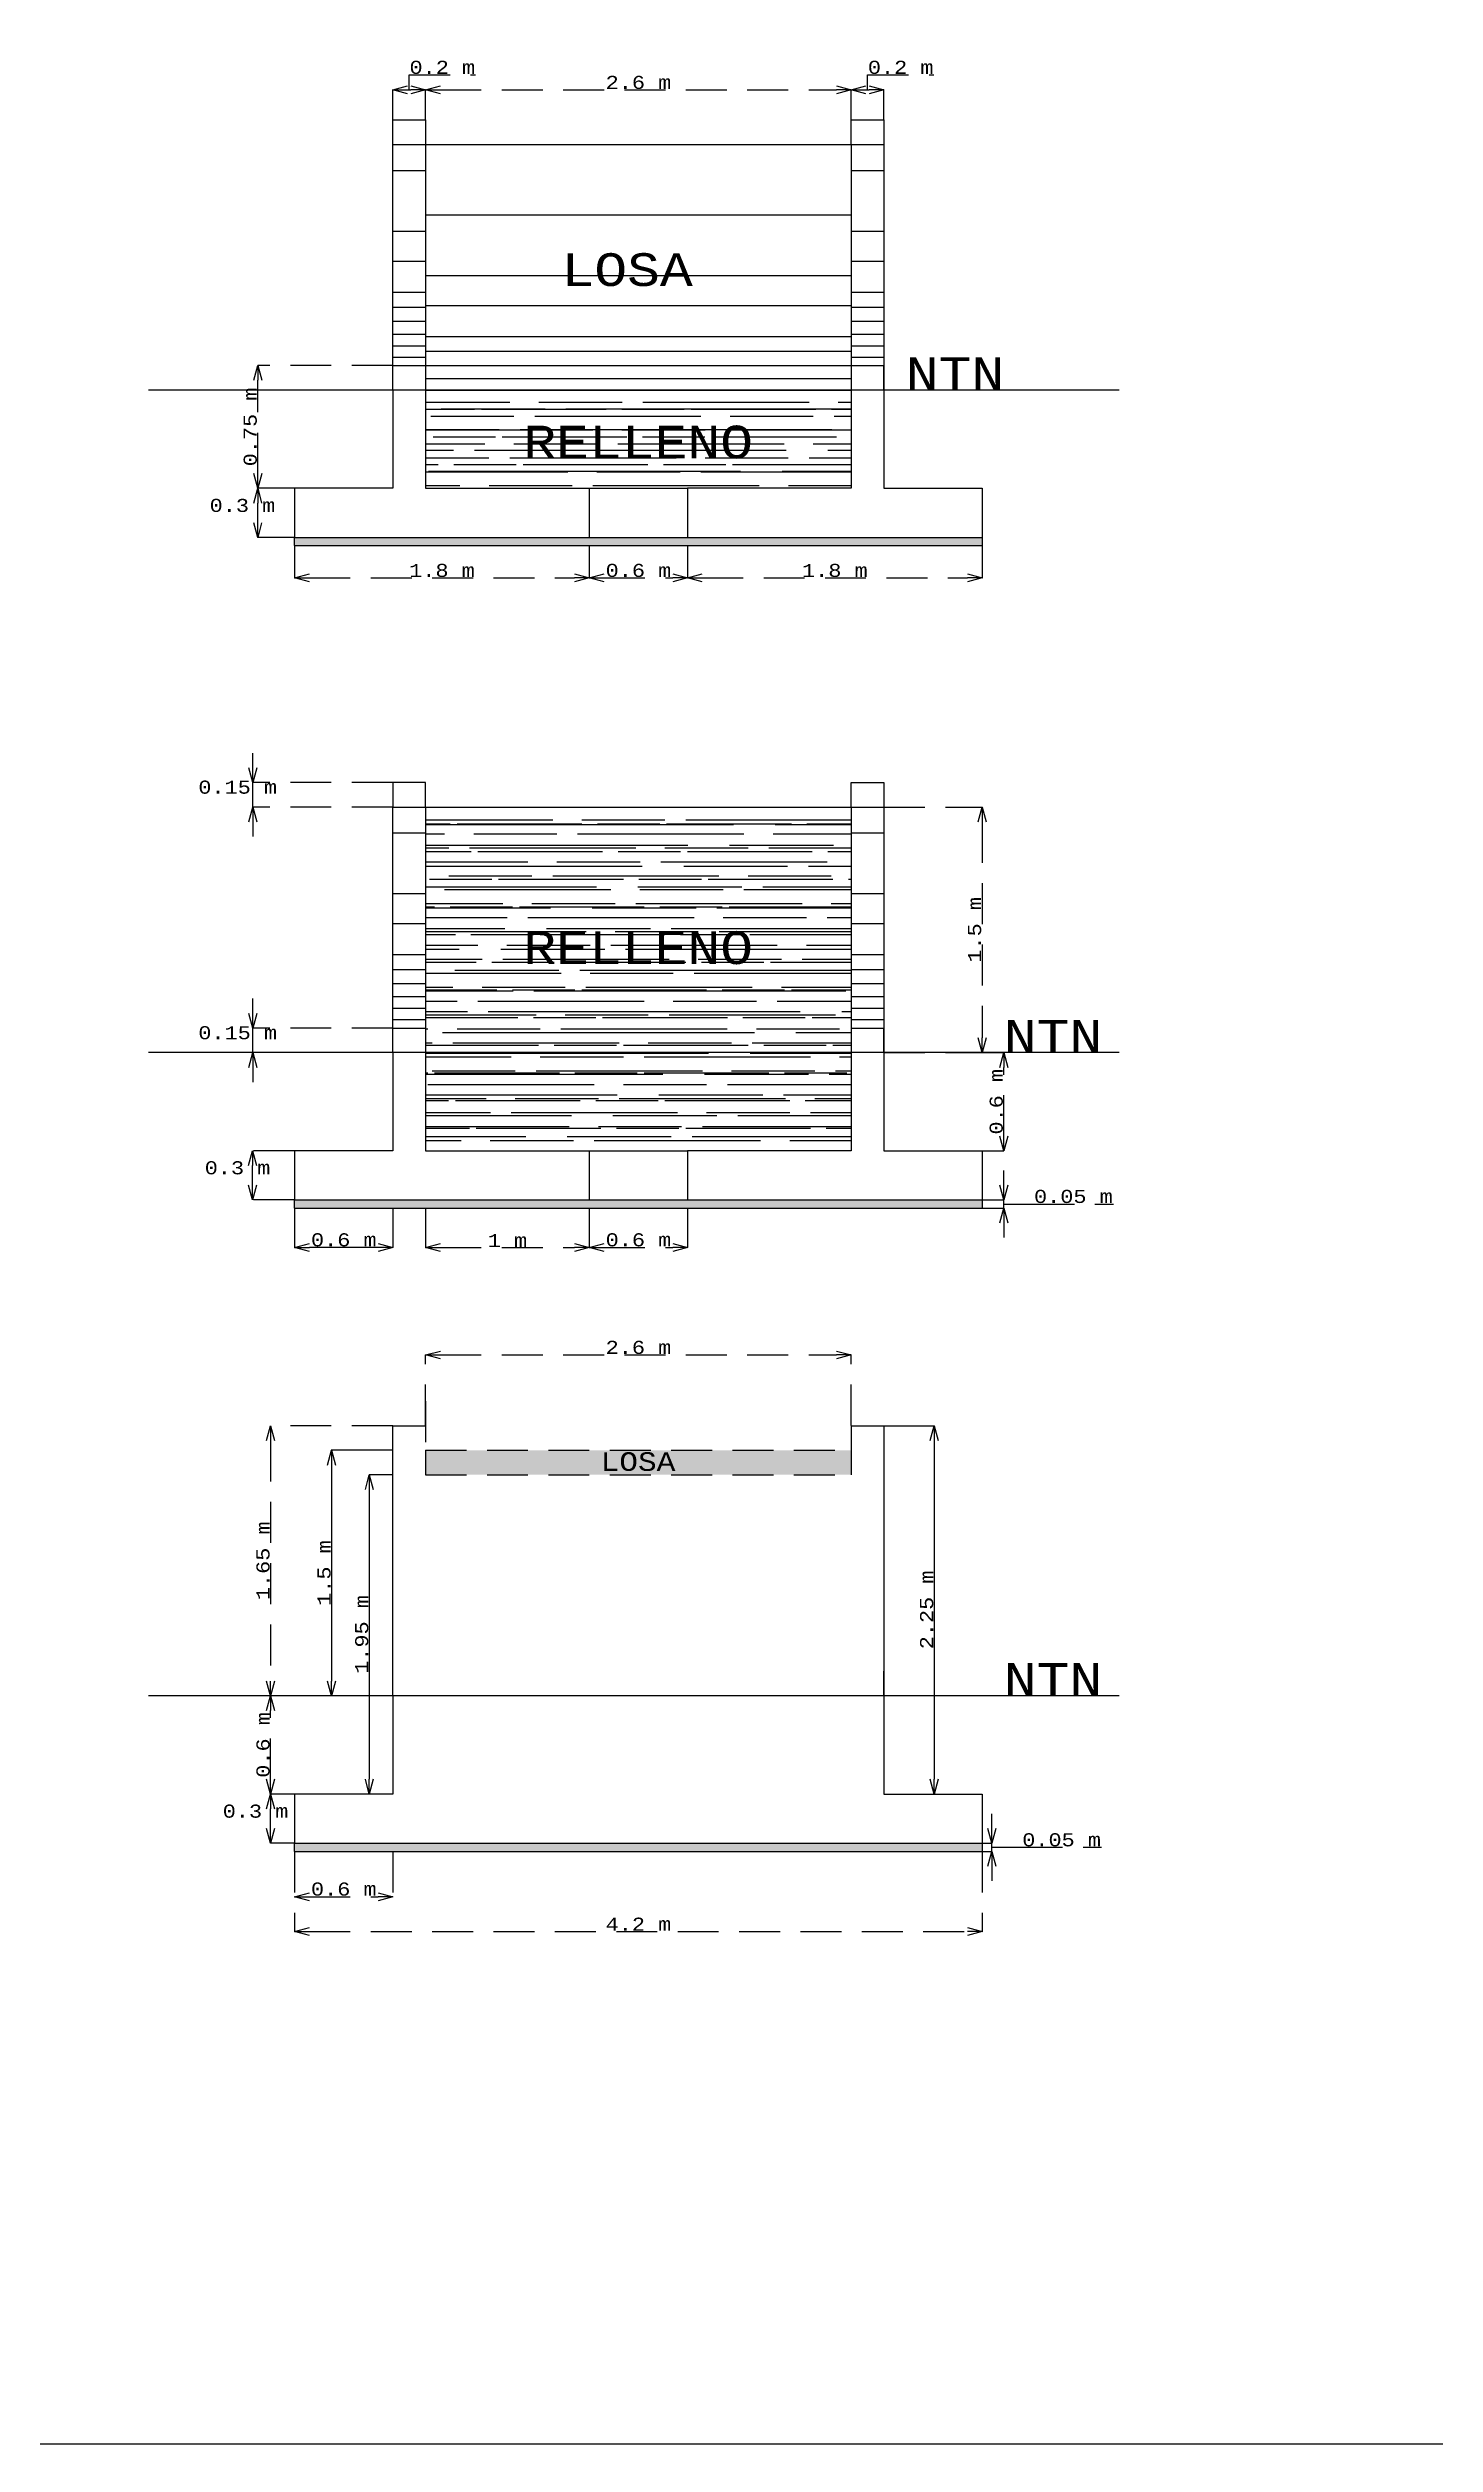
# Model space of a CAD drawing. Header units: metres. Extents: x 851 to 1039, y 791 to 824.
# Drawn here: x 969.81 to 978.28, y 790.97 to 805.61 of the extents above; entities that cross this region are included whole.
import ezdxf

# ---------------------------------------------------------------- set-up
doc = ezdxf.new("R2010")
doc.units = ezdxf.units.M
doc.linetypes.add('DASHED2', pattern=[0.375, 0.25, -0.125])
doc.styles.get("Standard").update_dxf_attribs({"font": 'cour.ttf', "height": 0.08})
doc.dimstyles.new('ISO-25 (Metros)', dxfattribs={"dimscale": 0.001, "dimtxt": 0.08, "dimasz": 90, "dimexe": 1.25, "dimexo": 0.625, "dimtad": 1, "dimtoh": 1, "dimdsep": 46, "dimtxsty": 'Standard', "dimblk": 'OPEN30', "dimcen": 2.5, "dimclrd": 220, "dimclre": 220, "dimclrt": 220, "dimadec": 0, "dimazin": 0, "dimtfac": 1, "dimtmove": 1, "dimatfit": 3, "dimfxl": 1, "dimarcsym": 0})

# ---------------------------------------------------------------- blocks, each defined once
blk = doc.blocks.new('_Open30')
at = {"color": 0, "linetype": 'ByBlock', "lineweight": -2}
for p, q in [((-1, 0.27), (0, 0)), ((0, 0), (-1, -0.27)), ((0, 0), (-1, 0))]:
    blk.add_line(p, q, dxfattribs=at)
blk = doc.blocks.new('*D95')
at = {"color": 220, "lineweight": -2, "transparency": 16777216}
for p, q in [((971.316, 798.519), (971.316, 798.278)), ((971.916, 798.519), (971.916, 798.278)), ((971.826, 798.279), (971.406, 798.279))]:
    blk.add_line(p, q, dxfattribs=at)
at = {"layer": 'Defpoints', "color": 0, "transparency": 16777216}
for p in [(971.316, 798.519), (971.916, 798.519), (971.316, 798.279)]:
    blk.add_point(p, dxfattribs=at)
at = {"color": 220, "lineweight": -2, "transparency": 16777216, "xscale": 0.09, "yscale": 0.09, "zscale": 0.09, "rotation": 180}
blk.add_blockref('_Open30', (971.316, 798.279), dxfattribs=at)
at = {"color": 220, "lineweight": -2, "transparency": 16777216, "xscale": 0.09, "yscale": 0.09, "zscale": 0.09}
blk.add_blockref('_Open30', (971.916, 798.279), dxfattribs=at)
at = {"color": 220, "transparency": 16777216, "insert": (971.616, 798.325), "char_height": 0.08, "attachment_point": 5}
blk.add_mtext('0.6 m', dxfattribs=at)
blk = doc.blocks.new('*D122')
at = {"color": 220, "linetype": 'DASHED2', "lineweight": -2, "transparency": 16777216}
for p, q in [((971.06, 799.709), (971.06, 799.799)), ((971.915, 799.619), (971.059, 799.619)), ((971.06, 799.469), (971.06, 799.619)), ((971.06, 799.469), (971.06, 799.619)), ((971.915, 799.469), (971.059, 799.469)), ((971.06, 799.379), (971.06, 799.289))]:
    blk.add_line(p, q, dxfattribs=at)
at = {"layer": 'Defpoints', "color": 0, "linetype": 'DASHED2', "transparency": 16777216}
for p in [(971.06, 799.619), (971.916, 799.619), (971.916, 799.469)]:
    blk.add_point(p, dxfattribs=at)
at = {"color": 220, "linetype": 'DASHED2', "lineweight": -2, "transparency": 16777216, "xscale": 0.09, "yscale": 0.09, "zscale": 0.09}
for p, rotation in [((971.06, 799.619), 270), ((971.06, 799.469), 90)]:
    blk.add_blockref('_Open30', p, dxfattribs=dict(at, rotation=rotation))
at = {"color": 220, "linetype": 'DASHED2', "transparency": 16777216, "insert": (970.968, 799.59), "char_height": 0.08, "attachment_point": 5}
blk.add_mtext('0.15 m', dxfattribs=at)
blk = doc.blocks.new('*D124')
at = {"color": 220, "linetype": 'DASHED2', "lineweight": -2, "transparency": 16777216}
for p, q in [((971.315, 798.869), (971.058, 798.869)), ((971.059, 798.659), (971.059, 798.779)), ((971.315, 798.569), (971.058, 798.569))]:
    blk.add_line(p, q, dxfattribs=at)
at = {"layer": 'Defpoints', "color": 0, "linetype": 'DASHED2', "transparency": 16777216}
for p in [(971.059, 798.869), (971.316, 798.869), (971.316, 798.569)]:
    blk.add_point(p, dxfattribs=at)
at = {"color": 220, "linetype": 'DASHED2', "lineweight": -2, "transparency": 16777216, "xscale": 0.09, "yscale": 0.09, "zscale": 0.09}
for p, rotation in [((971.059, 798.869), 90), ((971.059, 798.569), 270)]:
    blk.add_blockref('_Open30', p, dxfattribs=dict(at, rotation=rotation))
at = {"color": 220, "linetype": 'DASHED2', "transparency": 16777216, "insert": (970.967, 798.765), "char_height": 0.08, "attachment_point": 5}
blk.add_mtext('0.3 m', dxfattribs=at)
blk = doc.blocks.new('*D126')
at = {"color": 220, "linetype": 'DASHED2', "lineweight": -2, "transparency": 16777216}
for p, q in [((973.116, 798.519), (973.116, 798.278)), ((973.716, 798.519), (973.716, 798.278)), ((973.206, 798.279), (973.626, 798.279))]:
    blk.add_line(p, q, dxfattribs=at)
at = {"layer": 'Defpoints', "color": 0, "linetype": 'DASHED2', "transparency": 16777216}
for p in [(973.116, 798.519), (973.716, 798.519), (973.716, 798.279)]:
    blk.add_point(p, dxfattribs=at)
at = {"color": 220, "linetype": 'DASHED2', "lineweight": -2, "transparency": 16777216, "xscale": 0.09, "yscale": 0.09, "zscale": 0.09, "rotation": 180}
blk.add_blockref('_Open30', (973.116, 798.279), dxfattribs=at)
at = {"color": 220, "linetype": 'DASHED2', "lineweight": -2, "transparency": 16777216, "xscale": 0.09, "yscale": 0.09, "zscale": 0.09}
blk.add_blockref('_Open30', (973.716, 798.279), dxfattribs=at)
at = {"color": 220, "linetype": 'DASHED2', "transparency": 16777216, "insert": (973.416, 798.325), "char_height": 0.08, "attachment_point": 5}
blk.add_mtext('0.6 m', dxfattribs=at)
blk = doc.blocks.new('*D127')
at = {"color": 220, "linetype": 'DASHED2', "lineweight": -2, "transparency": 16777216}
for p, q in [((972.116, 798.519), (972.116, 798.277)), ((973.116, 798.519), (973.116, 798.277)), ((972.206, 798.278), (973.026, 798.278))]:
    blk.add_line(p, q, dxfattribs=at)
at = {"layer": 'Defpoints', "color": 0, "linetype": 'DASHED2', "transparency": 16777216}
for p in [(972.116, 798.519), (973.116, 798.519), (973.116, 798.278)]:
    blk.add_point(p, dxfattribs=at)
at = {"color": 220, "linetype": 'DASHED2', "lineweight": -2, "transparency": 16777216, "xscale": 0.09, "yscale": 0.09, "zscale": 0.09, "rotation": 180}
blk.add_blockref('_Open30', (972.116, 798.278), dxfattribs=at)
at = {"color": 220, "linetype": 'DASHED2', "lineweight": -2, "transparency": 16777216, "xscale": 0.09, "yscale": 0.09, "zscale": 0.09}
blk.add_blockref('_Open30', (973.116, 798.278), dxfattribs=at)
at = {"color": 220, "linetype": 'DASHED2', "transparency": 16777216, "insert": (972.616, 798.322), "char_height": 0.08, "attachment_point": 5}
blk.add_mtext('1 m', dxfattribs=at)
blk = doc.blocks.new('*D129')
at = {"color": 220, "linetype": 'DASHED2', "lineweight": -2, "transparency": 16777216}
for p, q in [((975.648, 798.659), (975.648, 798.749)), ((975.516, 798.569), (975.649, 798.569)), ((975.516, 798.519), (975.649, 798.519)), ((975.648, 798.519), (975.648, 798.569)), ((975.648, 798.519), (975.648, 798.569)), ((975.648, 798.544), (975.829, 798.544)), ((975.829, 798.544), (976.318, 798.544)), ((975.648, 798.429), (975.648, 798.339))]:
    blk.add_line(p, q, dxfattribs=at)
at = {"layer": 'Defpoints', "color": 0, "linetype": 'DASHED2', "transparency": 16777216}
for p in [(975.516, 798.569), (975.516, 798.519), (975.648, 798.569)]:
    blk.add_point(p, dxfattribs=at)
at = {"color": 220, "linetype": 'DASHED2', "lineweight": -2, "transparency": 16777216, "xscale": 0.09, "yscale": 0.09, "zscale": 0.09}
for p, rotation in [((975.648, 798.569), 270), ((975.648, 798.519), 90)]:
    blk.add_blockref('_Open30', p, dxfattribs=dict(at, rotation=rotation))
at = {"color": 220, "linetype": 'DASHED2', "transparency": 16777216, "insert": (976.073, 798.59), "char_height": 0.08, "attachment_point": 5}
blk.add_mtext('0.05 m', dxfattribs=at)
blk = doc.blocks.new('*D145')
at = {"color": 220, "linetype": 'DASHED2', "lineweight": -2, "transparency": 16777216}
for p, q in [((971.316, 802.565), (971.316, 802.367)), ((973.116, 802.565), (973.116, 802.367)), ((971.406, 802.369), (973.026, 802.369))]:
    blk.add_line(p, q, dxfattribs=at)
at = {"layer": 'Defpoints', "color": 0, "linetype": 'DASHED2', "transparency": 16777216}
for p in [(971.316, 802.566), (973.116, 802.566), (973.116, 802.369)]:
    blk.add_point(p, dxfattribs=at)
at = {"color": 220, "linetype": 'DASHED2', "lineweight": -2, "transparency": 16777216, "xscale": 0.09, "yscale": 0.09, "zscale": 0.09, "rotation": 180}
blk.add_blockref('_Open30', (971.316, 802.369), dxfattribs=at)
at = {"color": 220, "linetype": 'DASHED2', "lineweight": -2, "transparency": 16777216, "xscale": 0.09, "yscale": 0.09, "zscale": 0.09}
blk.add_blockref('_Open30', (973.116, 802.369), dxfattribs=at)
at = {"color": 220, "linetype": 'DASHED2', "transparency": 16777216, "insert": (972.216, 802.414), "char_height": 0.08, "attachment_point": 5}
blk.add_mtext('1.8 m', dxfattribs=at)
blk = doc.blocks.new('*D146')
at = {"color": 220, "linetype": 'DASHED2', "lineweight": -2, "transparency": 16777216}
for p, q in [((973.116, 802.565), (973.116, 802.367)), ((973.716, 802.565), (973.716, 802.367)), ((973.206, 802.369), (973.626, 802.369))]:
    blk.add_line(p, q, dxfattribs=at)
at = {"layer": 'Defpoints', "color": 0, "linetype": 'DASHED2', "transparency": 16777216}
for p in [(973.116, 802.566), (973.716, 802.566), (973.716, 802.369)]:
    blk.add_point(p, dxfattribs=at)
at = {"color": 220, "linetype": 'DASHED2', "lineweight": -2, "transparency": 16777216, "xscale": 0.09, "yscale": 0.09, "zscale": 0.09, "rotation": 180}
blk.add_blockref('_Open30', (973.116, 802.369), dxfattribs=at)
at = {"color": 220, "linetype": 'DASHED2', "lineweight": -2, "transparency": 16777216, "xscale": 0.09, "yscale": 0.09, "zscale": 0.09}
blk.add_blockref('_Open30', (973.716, 802.369), dxfattribs=at)
at = {"color": 220, "linetype": 'DASHED2', "transparency": 16777216, "insert": (973.416, 802.414), "char_height": 0.08, "attachment_point": 5}
blk.add_mtext('0.6 m', dxfattribs=at)
blk = doc.blocks.new('*D147')
at = {"color": 220, "linetype": 'DASHED2', "lineweight": -2, "transparency": 16777216}
for p, q in [((973.716, 802.565), (973.716, 802.367)), ((975.516, 802.565), (975.516, 802.367)), ((973.806, 802.369), (975.426, 802.369))]:
    blk.add_line(p, q, dxfattribs=at)
at = {"layer": 'Defpoints', "color": 0, "linetype": 'DASHED2', "transparency": 16777216}
for p in [(973.716, 802.566), (975.516, 802.566), (975.516, 802.369)]:
    blk.add_point(p, dxfattribs=at)
at = {"color": 220, "linetype": 'DASHED2', "lineweight": -2, "transparency": 16777216, "xscale": 0.09, "yscale": 0.09, "zscale": 0.09, "rotation": 180}
blk.add_blockref('_Open30', (973.716, 802.369), dxfattribs=at)
at = {"color": 220, "linetype": 'DASHED2', "lineweight": -2, "transparency": 16777216, "xscale": 0.09, "yscale": 0.09, "zscale": 0.09}
blk.add_blockref('_Open30', (975.516, 802.369), dxfattribs=at)
at = {"color": 220, "linetype": 'DASHED2', "transparency": 16777216, "insert": (974.616, 802.414), "char_height": 0.08, "attachment_point": 5}
blk.add_mtext('1.8 m', dxfattribs=at)
blk = doc.blocks.new('*D148')
at = {"color": 220, "linetype": 'DASHED2', "lineweight": -2, "transparency": 16777216}
for p, q in [((971.915, 803.666), (971.09, 803.666)), ((971.091, 803.006), (971.091, 803.576)), ((971.915, 802.916), (971.09, 802.916))]:
    blk.add_line(p, q, dxfattribs=at)
at = {"layer": 'Defpoints', "color": 0, "linetype": 'DASHED2', "transparency": 16777216}
for p in [(971.091, 803.666), (971.916, 803.666), (971.916, 802.916)]:
    blk.add_point(p, dxfattribs=at)
at = {"color": 220, "linetype": 'DASHED2', "lineweight": -2, "transparency": 16777216, "xscale": 0.09, "yscale": 0.09, "zscale": 0.09}
for p, rotation in [((971.091, 803.666), 90), ((971.091, 802.916), 270)]:
    blk.add_blockref('_Open30', p, dxfattribs=dict(at, rotation=rotation))
at = {"color": 220, "linetype": 'DASHED2', "transparency": 16777216, "insert": (971.045, 803.291), "char_height": 0.08, "attachment_point": 5, "rotation": 90}
blk.add_mtext('0.75 m', dxfattribs=at)
blk = doc.blocks.new('*D149')
at = {"color": 220, "linetype": 'DASHED2', "lineweight": -2, "transparency": 16777216}
for p, q in [((971.315, 802.916), (971.088, 802.916)), ((971.09, 802.706), (971.09, 802.826)), ((971.315, 802.616), (971.088, 802.616))]:
    blk.add_line(p, q, dxfattribs=at)
at = {"layer": 'Defpoints', "color": 0, "linetype": 'DASHED2', "transparency": 16777216}
for p in [(971.09, 802.916), (971.316, 802.916), (971.316, 802.616)]:
    blk.add_point(p, dxfattribs=at)
at = {"color": 220, "linetype": 'DASHED2', "lineweight": -2, "transparency": 16777216, "xscale": 0.09, "yscale": 0.09, "zscale": 0.09}
for p, rotation in [((971.09, 802.916), 90), ((971.09, 802.616), 270)]:
    blk.add_blockref('_Open30', p, dxfattribs=dict(at, rotation=rotation))
at = {"color": 220, "linetype": 'DASHED2', "transparency": 16777216, "insert": (970.997, 802.811), "char_height": 0.08, "attachment_point": 5}
blk.add_mtext('0.3 m', dxfattribs=at)
blk = doc.blocks.new('*D151')
at = {"color": 220, "linetype": 'DASHED2', "lineweight": -2, "transparency": 16777216}
for p, q in [((975.516, 799.469), (975.649, 799.469)), ((975.648, 798.959), (975.648, 799.379)), ((975.516, 798.869), (975.649, 798.869))]:
    blk.add_line(p, q, dxfattribs=at)
at = {"layer": 'Defpoints', "color": 0, "linetype": 'DASHED2', "transparency": 16777216}
for p in [(975.516, 799.469), (975.648, 799.469), (975.516, 798.869)]:
    blk.add_point(p, dxfattribs=at)
at = {"color": 220, "linetype": 'DASHED2', "lineweight": -2, "transparency": 16777216, "xscale": 0.09, "yscale": 0.09, "zscale": 0.09}
for p, rotation in [((975.648, 799.469), 90), ((975.648, 798.869), 270)]:
    blk.add_blockref('_Open30', p, dxfattribs=dict(at, rotation=rotation))
at = {"color": 220, "linetype": 'DASHED2', "transparency": 16777216, "insert": (975.602, 799.169), "char_height": 0.08, "attachment_point": 5, "rotation": 90}
blk.add_mtext('0.6 m', dxfattribs=at)
blk = doc.blocks.new('*D152')
at = {"color": 220, "linetype": 'DASHED2', "lineweight": -2, "transparency": 16777216}
for p, q in [((974.916, 800.969), (975.517, 800.969)), ((975.516, 800.879), (975.516, 799.559)), ((974.916, 799.469), (975.517, 799.469))]:
    blk.add_line(p, q, dxfattribs=at)
at = {"layer": 'Defpoints', "color": 0, "linetype": 'DASHED2', "transparency": 16777216}
for p in [(974.916, 800.969), (974.916, 799.469), (975.516, 799.469)]:
    blk.add_point(p, dxfattribs=at)
at = {"color": 220, "linetype": 'DASHED2', "lineweight": -2, "transparency": 16777216, "xscale": 0.09, "yscale": 0.09, "zscale": 0.09}
for p, rotation in [((975.516, 800.969), 90), ((975.516, 799.469), 270)]:
    blk.add_blockref('_Open30', p, dxfattribs=dict(at, rotation=rotation))
at = {"color": 220, "linetype": 'DASHED2', "transparency": 16777216, "insert": (975.47, 800.219), "char_height": 0.08, "attachment_point": 5, "rotation": 90}
blk.add_mtext('1.5 m', dxfattribs=at)
blk = doc.blocks.new('*D162')
at = {"color": 220, "linetype": 'DASHED2', "lineweight": -2, "transparency": 16777216}
for p, q in [((972.116, 797.191), (972.116, 797.623)), ((972.206, 797.622), (974.626, 797.622)), ((974.716, 797.191), (974.716, 797.623))]:
    blk.add_line(p, q, dxfattribs=at)
at = {"layer": 'Defpoints', "color": 0, "linetype": 'DASHED2', "transparency": 16777216}
for p in [(974.716, 797.622), (972.116, 797.19), (974.716, 797.19)]:
    blk.add_point(p, dxfattribs=at)
at = {"color": 220, "linetype": 'DASHED2', "lineweight": -2, "transparency": 16777216, "xscale": 0.09, "yscale": 0.09, "zscale": 0.09, "rotation": 180}
blk.add_blockref('_Open30', (972.116, 797.622), dxfattribs=at)
at = {"color": 220, "linetype": 'DASHED2', "lineweight": -2, "transparency": 16777216, "xscale": 0.09, "yscale": 0.09, "zscale": 0.09}
blk.add_blockref('_Open30', (974.716, 797.622), dxfattribs=at)
at = {"color": 220, "linetype": 'DASHED2', "transparency": 16777216, "insert": (973.416, 797.668), "char_height": 0.08, "attachment_point": 5}
blk.add_mtext('2.6 m', dxfattribs=at)
blk = doc.blocks.new('*D163')
at = {"color": 220, "linetype": 'DASHED2', "lineweight": -2, "transparency": 16777216}
for p, q in [((971.915, 797.19), (971.168, 797.19)), ((971.169, 797.1), (971.169, 795.63)), ((971.915, 795.54), (971.168, 795.54))]:
    blk.add_line(p, q, dxfattribs=at)
at = {"layer": 'Defpoints', "color": 0, "linetype": 'DASHED2', "transparency": 16777216}
for p in [(971.916, 797.19), (971.169, 795.54), (971.916, 795.54)]:
    blk.add_point(p, dxfattribs=at)
at = {"color": 220, "linetype": 'DASHED2', "lineweight": -2, "transparency": 16777216, "xscale": 0.09, "yscale": 0.09, "zscale": 0.09}
for p, rotation in [((971.169, 797.19), 90), ((971.169, 795.54), 270)]:
    blk.add_blockref('_Open30', p, dxfattribs=dict(at, rotation=rotation))
at = {"color": 220, "linetype": 'DASHED2', "transparency": 16777216, "insert": (971.123, 796.365), "char_height": 0.08, "attachment_point": 5, "rotation": 90}
blk.add_mtext('1.65 m', dxfattribs=at)
blk = doc.blocks.new('*D164')
at = {"color": 220, "linetype": 'DASHED2', "lineweight": -2, "transparency": 16777216}
for p, q in [((971.915, 795.54), (971.168, 795.54)), ((971.169, 795.03), (971.169, 795.45)), ((971.315, 794.94), (971.168, 794.94))]:
    blk.add_line(p, q, dxfattribs=at)
at = {"layer": 'Defpoints', "color": 0, "linetype": 'DASHED2', "transparency": 16777216}
for p in [(971.169, 795.54), (971.916, 795.54), (971.316, 794.94)]:
    blk.add_point(p, dxfattribs=at)
at = {"color": 220, "linetype": 'DASHED2', "lineweight": -2, "transparency": 16777216, "xscale": 0.09, "yscale": 0.09, "zscale": 0.09}
for p, rotation in [((971.169, 795.54), 90), ((971.169, 794.94), 270)]:
    blk.add_blockref('_Open30', p, dxfattribs=dict(at, rotation=rotation))
at = {"color": 220, "linetype": 'DASHED2', "transparency": 16777216, "insert": (971.123, 795.24), "char_height": 0.08, "attachment_point": 5, "rotation": 90}
blk.add_mtext('0.6 m', dxfattribs=at)
blk = doc.blocks.new('*D165')
at = {"color": 220, "linetype": 'DASHED2', "lineweight": -2, "transparency": 16777216}
for p, q in [((971.315, 794.94), (971.168, 794.94)), ((971.169, 794.73), (971.169, 794.85)), ((971.315, 794.64), (971.168, 794.64))]:
    blk.add_line(p, q, dxfattribs=at)
at = {"layer": 'Defpoints', "color": 0, "linetype": 'DASHED2', "transparency": 16777216}
for p in [(971.169, 794.94), (971.316, 794.94), (971.316, 794.64)]:
    blk.add_point(p, dxfattribs=at)
at = {"color": 220, "linetype": 'DASHED2', "lineweight": -2, "transparency": 16777216, "xscale": 0.09, "yscale": 0.09, "zscale": 0.09}
for p, rotation in [((971.169, 794.94), 90), ((971.169, 794.64), 270)]:
    blk.add_blockref('_Open30', p, dxfattribs=dict(at, rotation=rotation))
at = {"color": 220, "linetype": 'DASHED2', "transparency": 16777216, "insert": (971.077, 794.835), "char_height": 0.08, "attachment_point": 5}
blk.add_mtext('0.3 m', dxfattribs=at)
blk = doc.blocks.new('*D166')
at = {"color": 220, "linetype": 'DASHED2', "lineweight": -2, "transparency": 16777216}
for p, q in [((975.575, 794.73), (975.575, 794.82)), ((975.516, 794.64), (975.576, 794.64)), ((975.575, 794.59), (975.575, 794.64)), ((975.575, 794.59), (975.575, 794.64)), ((975.516, 794.59), (975.576, 794.59)), ((975.575, 794.615), (975.757, 794.615)), ((975.575, 794.5), (975.575, 794.41)), ((975.757, 794.615), (976.245, 794.615))]:
    blk.add_line(p, q, dxfattribs=at)
at = {"layer": 'Defpoints', "color": 0, "linetype": 'DASHED2', "transparency": 16777216}
for p in [(975.516, 794.64), (975.575, 794.64), (975.516, 794.59)]:
    blk.add_point(p, dxfattribs=at)
at = {"color": 220, "linetype": 'DASHED2', "lineweight": -2, "transparency": 16777216, "xscale": 0.09, "yscale": 0.09, "zscale": 0.09}
for p, rotation in [((975.575, 794.64), 270), ((975.575, 794.59), 90)]:
    blk.add_blockref('_Open30', p, dxfattribs=dict(at, rotation=rotation))
at = {"color": 220, "linetype": 'DASHED2', "transparency": 16777216, "insert": (976.001, 794.66), "char_height": 0.08, "attachment_point": 5}
blk.add_mtext('0.05 m', dxfattribs=at)
blk = doc.blocks.new('*D170')
at = {"color": 220, "linetype": 'DASHED2', "lineweight": -2, "transparency": 16777216}
for p, q in [((971.916, 805.166), (971.916, 805.351)), ((972.006, 805.35), (972.026, 805.35)), ((972.016, 805.35), (972.016, 805.441)), ((972.016, 805.441), (972.42, 805.441)), ((972.116, 805.166), (972.116, 805.351))]:
    blk.add_line(p, q, dxfattribs=at)
at = {"layer": 'Defpoints', "color": 0, "linetype": 'DASHED2', "transparency": 16777216}
for p in [(972.116, 805.35), (971.916, 805.166), (972.116, 805.166)]:
    blk.add_point(p, dxfattribs=at)
at = {"color": 220, "linetype": 'DASHED2', "lineweight": -2, "transparency": 16777216, "xscale": 0.09, "yscale": 0.09, "zscale": 0.09, "rotation": 180}
blk.add_blockref('_Open30', (971.916, 805.35), dxfattribs=at)
at = {"color": 220, "linetype": 'DASHED2', "lineweight": -2, "transparency": 16777216, "xscale": 0.09, "yscale": 0.09, "zscale": 0.09}
blk.add_blockref('_Open30', (972.116, 805.35), dxfattribs=at)
at = {"color": 220, "linetype": 'DASHED2', "transparency": 16777216, "insert": (972.218, 805.487), "char_height": 0.08, "attachment_point": 5}
blk.add_mtext('0.2 m', dxfattribs=at)
blk = doc.blocks.new('*D171')
at = {"color": 220, "linetype": 'DASHED2', "lineweight": -2, "transparency": 16777216}
for p, q in [((972.116, 805.166), (972.116, 805.351)), ((972.206, 805.35), (974.626, 805.35)), ((974.716, 805.166), (974.716, 805.351))]:
    blk.add_line(p, q, dxfattribs=at)
at = {"layer": 'Defpoints', "color": 0, "linetype": 'DASHED2', "transparency": 16777216}
for p in [(974.716, 805.35), (972.116, 805.166), (974.716, 805.166)]:
    blk.add_point(p, dxfattribs=at)
at = {"color": 220, "linetype": 'DASHED2', "lineweight": -2, "transparency": 16777216, "xscale": 0.09, "yscale": 0.09, "zscale": 0.09, "rotation": 180}
blk.add_blockref('_Open30', (972.116, 805.35), dxfattribs=at)
at = {"color": 220, "linetype": 'DASHED2', "lineweight": -2, "transparency": 16777216, "xscale": 0.09, "yscale": 0.09, "zscale": 0.09}
blk.add_blockref('_Open30', (974.716, 805.35), dxfattribs=at)
at = {"color": 220, "linetype": 'DASHED2', "transparency": 16777216, "insert": (973.416, 805.395), "char_height": 0.08, "attachment_point": 5}
blk.add_mtext('2.6 m', dxfattribs=at)
blk = doc.blocks.new('*D172')
at = {"color": 220, "linetype": 'DASHED2', "lineweight": -2, "transparency": 16777216}
for p, q in [((974.716, 805.166), (974.716, 805.351)), ((974.806, 805.35), (974.826, 805.35)), ((974.816, 805.35), (974.816, 805.441)), ((974.816, 805.441), (975.22, 805.441)), ((974.916, 805.166), (974.916, 805.351))]:
    blk.add_line(p, q, dxfattribs=at)
at = {"layer": 'Defpoints', "color": 0, "linetype": 'DASHED2', "transparency": 16777216}
for p in [(974.916, 805.35), (974.716, 805.166), (974.916, 805.166)]:
    blk.add_point(p, dxfattribs=at)
at = {"color": 220, "linetype": 'DASHED2', "lineweight": -2, "transparency": 16777216, "xscale": 0.09, "yscale": 0.09, "zscale": 0.09, "rotation": 180}
blk.add_blockref('_Open30', (974.716, 805.35), dxfattribs=at)
at = {"color": 220, "linetype": 'DASHED2', "lineweight": -2, "transparency": 16777216, "xscale": 0.09, "yscale": 0.09, "zscale": 0.09}
blk.add_blockref('_Open30', (974.916, 805.35), dxfattribs=at)
at = {"color": 220, "linetype": 'DASHED2', "transparency": 16777216, "insert": (975.018, 805.487), "char_height": 0.08, "attachment_point": 5}
blk.add_mtext('0.2 m', dxfattribs=at)
blk = doc.blocks.new('*D173')
at = {"color": 220, "linetype": 'DASHED2', "lineweight": -2, "transparency": 16777216}
for p, q in [((971.06, 801.209), (971.06, 801.299)), ((971.915, 801.119), (971.059, 801.119)), ((971.06, 800.969), (971.06, 801.119)), ((971.06, 800.969), (971.06, 801.119)), ((971.915, 800.969), (971.059, 800.969)), ((971.06, 800.879), (971.06, 800.789))]:
    blk.add_line(p, q, dxfattribs=at)
at = {"layer": 'Defpoints', "color": 0, "linetype": 'DASHED2', "transparency": 16777216}
for p in [(971.06, 801.119), (971.916, 801.119), (971.916, 800.969)]:
    blk.add_point(p, dxfattribs=at)
at = {"color": 220, "linetype": 'DASHED2', "lineweight": -2, "transparency": 16777216, "xscale": 0.09, "yscale": 0.09, "zscale": 0.09}
for p, rotation in [((971.06, 801.119), 270), ((971.06, 800.969), 90)]:
    blk.add_blockref('_Open30', p, dxfattribs=dict(at, rotation=rotation))
at = {"color": 220, "linetype": 'DASHED2', "transparency": 16777216, "insert": (970.968, 801.09), "char_height": 0.08, "attachment_point": 5}
blk.add_mtext('0.15 m', dxfattribs=at)
blk = doc.blocks.new('*D174')
at = {"color": 220, "linetype": 'DASHED2', "lineweight": -2, "transparency": 16777216}
for p, q in [((971.316, 794.589), (971.316, 794.312)), ((971.916, 794.589), (971.916, 794.312)), ((971.406, 794.313), (971.826, 794.313))]:
    blk.add_line(p, q, dxfattribs=at)
at = {"layer": 'Defpoints', "color": 0, "linetype": 'DASHED2', "transparency": 16777216}
for p in [(971.316, 794.59), (971.916, 794.59), (971.916, 794.313)]:
    blk.add_point(p, dxfattribs=at)
at = {"color": 220, "linetype": 'DASHED2', "lineweight": -2, "transparency": 16777216, "xscale": 0.09, "yscale": 0.09, "zscale": 0.09, "rotation": 180}
blk.add_blockref('_Open30', (971.316, 794.313), dxfattribs=at)
at = {"color": 220, "linetype": 'DASHED2', "lineweight": -2, "transparency": 16777216, "xscale": 0.09, "yscale": 0.09, "zscale": 0.09}
blk.add_blockref('_Open30', (971.916, 794.313), dxfattribs=at)
at = {"color": 220, "linetype": 'DASHED2', "transparency": 16777216, "insert": (971.616, 794.359), "char_height": 0.08, "attachment_point": 5}
blk.add_mtext('0.6 m', dxfattribs=at)
blk = doc.blocks.new('*D175')
at = {"color": 220, "linetype": 'DASHED2', "lineweight": -2, "transparency": 16777216}
for p, q in [((971.316, 794.589), (971.316, 794.098)), ((975.516, 794.589), (975.516, 794.098)), ((971.406, 794.1), (975.426, 794.1))]:
    blk.add_line(p, q, dxfattribs=at)
at = {"layer": 'Defpoints', "color": 0, "linetype": 'DASHED2', "transparency": 16777216}
for p in [(971.316, 794.59), (975.516, 794.59), (975.516, 794.1)]:
    blk.add_point(p, dxfattribs=at)
at = {"color": 220, "linetype": 'DASHED2', "lineweight": -2, "transparency": 16777216, "xscale": 0.09, "yscale": 0.09, "zscale": 0.09, "rotation": 180}
blk.add_blockref('_Open30', (971.316, 794.1), dxfattribs=at)
at = {"color": 220, "linetype": 'DASHED2', "lineweight": -2, "transparency": 16777216, "xscale": 0.09, "yscale": 0.09, "zscale": 0.09}
blk.add_blockref('_Open30', (975.516, 794.1), dxfattribs=at)
at = {"color": 220, "linetype": 'DASHED2', "transparency": 16777216, "insert": (973.416, 794.145), "char_height": 0.08, "attachment_point": 5}
blk.add_mtext('4.2 m', dxfattribs=at)
blk = doc.blocks.new('*D186')
at = {"color": 220, "lineweight": -2, "transparency": 16777216}
for p, q in [((971.915, 797.04), (971.54, 797.04)), ((971.541, 796.95), (971.541, 795.63)), ((971.915, 795.54), (971.54, 795.54))]:
    blk.add_line(p, q, dxfattribs=at)
at = {"layer": 'Defpoints', "color": 0, "transparency": 16777216}
for p in [(971.916, 797.04), (971.541, 795.54), (971.916, 795.54)]:
    blk.add_point(p, dxfattribs=at)
at = {"color": 220, "lineweight": -2, "transparency": 16777216, "xscale": 0.09, "yscale": 0.09, "zscale": 0.09}
for p, rotation in [((971.541, 797.04), 90), ((971.541, 795.54), 270)]:
    blk.add_blockref('_Open30', p, dxfattribs=dict(at, rotation=rotation))
at = {"color": 220, "transparency": 16777216, "insert": (971.496, 796.29), "char_height": 0.08, "attachment_point": 5, "rotation": 90}
blk.add_mtext('1.5 m', dxfattribs=at)
blk = doc.blocks.new('*D203')
at = {"color": 220, "lineweight": -2, "transparency": 16777216}
for p, q in [((971.915, 796.89), (971.771, 796.89)), ((971.772, 796.8), (971.772, 795.03)), ((971.915, 794.94), (971.771, 794.94))]:
    blk.add_line(p, q, dxfattribs=at)
at = {"layer": 'Defpoints', "color": 0, "transparency": 16777216}
for p in [(971.916, 796.89), (971.772, 794.94), (971.916, 794.94)]:
    blk.add_point(p, dxfattribs=at)
at = {"color": 220, "lineweight": -2, "transparency": 16777216, "xscale": 0.09, "yscale": 0.09, "zscale": 0.09}
for p, rotation in [((971.772, 796.89), 90), ((971.772, 794.94), 270)]:
    blk.add_blockref('_Open30', p, dxfattribs=dict(at, rotation=rotation))
at = {"color": 220, "transparency": 16777216, "insert": (971.726, 795.915), "char_height": 0.08, "attachment_point": 5, "rotation": 90}
blk.add_mtext('1.95 m', dxfattribs=at)
blk = doc.blocks.new('*D205')
at = {"color": 220, "lineweight": -2, "transparency": 16777216}
for p, q in [((974.916, 797.19), (975.224, 797.19)), ((975.223, 797.1), (975.223, 795.03)), ((974.916, 794.94), (975.224, 794.94))]:
    blk.add_line(p, q, dxfattribs=at)
at = {"layer": 'Defpoints', "color": 0, "transparency": 16777216}
for p in [(974.916, 797.19), (974.916, 794.94), (975.223, 794.94)]:
    blk.add_point(p, dxfattribs=at)
at = {"color": 220, "lineweight": -2, "transparency": 16777216, "xscale": 0.09, "yscale": 0.09, "zscale": 0.09}
for p, rotation in [((975.223, 797.19), 90), ((975.223, 794.94), 270)]:
    blk.add_blockref('_Open30', p, dxfattribs=dict(at, rotation=rotation))
at = {"color": 220, "transparency": 16777216, "insert": (975.177, 796.065), "char_height": 0.08, "attachment_point": 5, "rotation": 90}
blk.add_mtext('2.25 m', dxfattribs=at)

msp = doc.modelspace()

# ---------------------------------------------------------------- hatches: boundary and pattern name
at = {"linetype": 'DASHED2'}
h = msp.add_hatch(dxfattribs=at)
h.set_pattern_fill('AR-RROOF', color=32, scale=0.005)
h.paths.add_polyline_path([(974.716, 803.516), (972.116, 803.516), (972.116, 802.916), (973.116, 802.916), (973.716, 802.916), (974.716, 802.916)])
at = {"true_color": 0x939598}
h = msp.add_hatch(dxfattribs=at)
h.set_pattern_fill('CLAY', color=252, scale=0.004)
h.set_pattern_definition([(0, (28.4934, 3.842999), (0, 0.01905), []), (0, (28.4934, 3.846174), (0, 0.01905), []), (0, (28.4934, 3.849349), (0, 0.01905), []), (0, (28.4934, 3.855699), (0, 0.01905), [0.01905, -0.0127])])
h.paths.add_polyline_path([(975.516, 802.616), (971.316, 802.616), (971.316, 802.566), (975.516, 802.566)])
h = msp.add_hatch()
h.set_pattern_fill('AR-RROOF', color=32, scale=0.005)
h.set_pattern_definition([(0, (1.78654, 0), (0.2794, 0.127), [1.905, -0.254, 0.635, -0.127]), (0, (1.95545, 0.0635), (-0.127, 0.16891), [0.381, -0.04191, 0.762, -0.09525]), (0, (1.85004, 0.10795), (0.6604, 0.08509), [1.016, -0.1778, 0.508, -0.127])])
h.paths.add_polyline_path([(972.116, 800.969), (972.116, 798.869), (973.116, 798.869), (973.716, 798.869), (974.716, 798.869), (974.716, 800.969)])
h = msp.add_hatch(dxfattribs=at)
h.set_pattern_fill('CLAY', color=252, scale=0.004)
h.set_pattern_definition([(0, (28.4934, -0.20317), (0, 0.01905), []), (0, (28.4934, -0.199995), (0, 0.01905), []), (0, (28.4934, -0.19682), (0, 0.01905), []), (0, (28.4934, -0.19047), (0, 0.01905), [0.01905, -0.0127])])
h.paths.add_polyline_path([(975.516, 798.569), (971.316, 798.569), (971.316, 798.519), (975.516, 798.519)])
at = {"linetype": 'DASHED2', "true_color": 0x636466}
h = msp.add_hatch(dxfattribs=at)
h.set_pattern_fill('AR-SAND', color=251, scale=0.0001, angle=20)
h.set_pattern_definition([(57.5, (0, 0.15), (-0.001824245616, 0.004544255783), [0, -0.0038608, 0, -0.004318, 0, -0.0041275]), (27.5, (0, 0.15), (0.001772450884, 0.00827341275), [0, -0.0020828, 0, -0.0034798, 0, -0.0013335]), (347.5, (-0.002936, 0.1489315), (0.007427981473, 0.002718858357), [0, -0.00127, 0, -0.004572, 0, -0.005969]), (337.5, (-0.002936, 0.1489315), (0.00641262045, 0.004706367273), [0, -0.000635, 0, -0.0029972, 0, -0.003429])])
h.paths.add_polyline_path([(974.716, 796.89), (974.716, 797.04), (972.116, 797.04), (972.116, 796.89)])
h.paths.add_polyline_path([(973.144, 796.805), (973.679, 796.805), (973.679, 797.088), (973.144, 797.088)], flags=9)
at = {"true_color": 0x939598}
h = msp.add_hatch(dxfattribs=at)
h.set_pattern_fill('CLAY', color=252, scale=0.004)
h.set_pattern_definition([(0, (28.4934, -4.132674), (0, 0.01905), []), (0, (28.4934, -4.1295), (0, 0.01905), []), (0, (28.4934, -4.126324), (0, 0.01905), []), (0, (28.4934, -4.119974), (0, 0.01905), [0.01905, -0.0127])])
h.paths.add_polyline_path([(975.516, 794.64), (971.316, 794.64), (971.316, 794.59), (975.516, 794.59)])

# ---------------------------------------------------------------- linework, layer by layer
at = {"linetype": 'DASHED2'}
for p, q in [((971.916, 805.016), (971.916, 805.166)), ((971.916, 805.166), (972.116, 805.166)), ((972.116, 805.166), (972.116, 805.016)), ((974.716, 805.016), (974.716, 805.166)), ((974.716, 805.166), (974.916, 805.166)), ((974.916, 805.166), (974.916, 805.016)), ((971.916, 803.666), (972.116, 803.666)), ((974.916, 803.516), (974.916, 803.666)), ((972.116, 801.119), (971.916, 801.119)), ((971.916, 801.119), (971.916, 800.969)), ((972.116, 800.969), (972.116, 801.119)), ((974.716, 800.969), (974.716, 801.119)), ((974.716, 801.119), (974.916, 801.119)), ((974.916, 801.119), (974.916, 800.969)), ((971.916, 799.619), (972.116, 799.619)), ((974.916, 799.469), (974.916, 799.619)), ((972.116, 797.34), (972.116, 797.04)), ((971.916, 797.19), (972.116, 797.19)), ((974.716, 797.19), (974.916, 797.19)), ((972.116, 797.04), (974.716, 797.04)), ((972.116, 797.04), (972.116, 796.89)), ((972.116, 796.89), (974.716, 796.89)), ((974.916, 795.54), (974.916, 795.69))]:
    msp.add_line(p, q, dxfattribs=at)
for p, q in [((971.916, 803.516), (971.916, 805.016)), ((971.916, 805.016), (974.916, 805.016)), ((972.116, 805.016), (972.116, 802.916)), ((972.116, 805.016), (974.716, 805.016)), ((974.716, 805.016), (974.716, 802.916)), ((974.916, 805.016), (974.916, 803.516)), ((971.916, 804.857), (972.116, 804.857)), ((974.716, 804.857), (974.916, 804.857)), ((972.116, 804.587), (974.716, 804.587)), ((971.916, 804.487), (972.116, 804.487)), ((974.716, 804.487), (974.916, 804.487)), ((971.916, 804.304), (972.116, 804.304)), ((974.716, 804.304), (974.916, 804.304)), ((972.116, 804.217), (974.716, 804.217)), ((971.916, 804.114), (972.116, 804.114)), ((971.916, 804.023), (972.116, 804.023)), ((972.116, 804.033), (974.716, 804.033)), ((974.716, 804.114), (974.916, 804.114)), ((974.716, 804.023), (974.916, 804.023)), ((971.916, 803.937), (972.116, 803.937)), ((971.916, 803.857), (972.116, 803.857)), ((974.716, 803.937), (974.916, 803.937)), ((974.716, 803.857), (974.916, 803.857)), ((971.916, 803.786), (972.116, 803.786)), ((971.916, 803.717), (972.116, 803.717)), ((972.116, 803.844), (974.716, 803.844)), ((972.116, 803.753), (974.716, 803.753)), ((974.716, 803.786), (974.916, 803.786)), ((974.716, 803.717), (974.916, 803.717)), ((972.116, 803.667), (974.716, 803.667)), ((972.116, 803.587), (974.716, 803.587)), ((974.716, 803.666), (974.916, 803.666)), ((972.116, 803.516), (974.716, 803.516)), ((974.916, 803.516), (974.916, 802.916)), ((971.916, 802.916), (971.316, 802.916)), ((971.316, 802.916), (971.316, 802.616)), ((972.116, 802.916), (973.116, 802.916)), ((973.116, 802.916), (973.116, 802.616)), ((973.116, 802.916), (973.716, 802.916)), ((974.716, 802.916), (973.716, 802.916)), ((973.716, 802.916), (973.716, 802.616)), ((974.916, 802.916), (975.516, 802.916)), ((975.516, 802.916), (975.516, 802.616)), ((971.316, 802.566), (971.316, 802.616)), ((975.516, 802.616), (975.516, 802.566)), ((971.916, 799.469), (971.916, 800.969)), ((971.916, 800.969), (974.916, 800.969)), ((972.116, 800.969), (972.116, 798.869)), ((974.716, 800.969), (974.716, 798.869)), ((974.916, 800.969), (974.916, 799.469)), ((971.916, 800.811), (972.116, 800.811)), ((974.716, 800.811), (974.916, 800.811)), ((971.916, 800.441), (972.116, 800.441)), ((974.716, 800.441), (974.916, 800.441)), ((971.916, 800.257), (972.116, 800.257)), ((974.716, 800.257), (974.916, 800.257)), ((971.916, 800.068), (972.116, 800.068)), ((974.716, 800.068), (974.916, 800.068)), ((971.916, 799.977), (972.116, 799.977)), ((974.716, 799.977), (974.916, 799.977)), ((971.916, 799.891), (972.116, 799.891)), ((971.916, 799.811), (972.116, 799.811)), ((974.716, 799.891), (974.916, 799.891)), ((974.716, 799.811), (974.916, 799.811)), ((971.916, 799.74), (972.116, 799.74)), ((971.916, 799.671), (972.116, 799.671)), ((974.716, 799.74), (974.916, 799.74)), ((974.716, 799.671), (974.916, 799.671)), ((974.716, 799.619), (974.916, 799.619)), ((974.916, 799.469), (974.916, 798.869)), ((971.916, 798.869), (971.316, 798.869)), ((971.316, 798.869), (971.316, 798.569)), ((972.116, 798.869), (973.116, 798.869)), ((973.116, 798.869), (973.116, 798.569)), ((973.116, 798.869), (973.716, 798.869)), ((974.716, 798.869), (973.716, 798.869)), ((973.716, 798.869), (973.716, 798.569)), ((974.916, 798.869), (975.516, 798.869)), ((975.516, 798.869), (975.516, 798.569)), ((971.316, 798.519), (971.316, 798.569)), ((975.516, 798.569), (975.516, 798.519)), ((971.916, 795.54), (971.916, 797.19)), ((974.716, 797.19), (974.716, 796.89)), ((974.916, 797.19), (974.916, 795.54)), ((974.916, 795.54), (974.916, 794.94)), ((971.916, 794.94), (971.316, 794.94)), ((971.316, 794.94), (971.316, 794.64)), ((974.916, 794.94), (975.516, 794.94)), ((975.516, 794.94), (975.516, 794.64)), ((971.316, 794.59), (971.316, 794.64)), ((975.516, 794.64), (975.516, 794.59))]:
    msp.add_line(p, q)
at = {"color": 1, "linetype": 'DASHED2', "ltscale": 150, "transparency": 33554559}
for p, q in [((976.352, 803.516), (970.424, 803.516)), ((976.352, 799.469), (970.424, 799.469)), ((976.352, 795.54), (970.424, 795.54))]:
    msp.add_line(p, q, dxfattribs=at)
at = {"color": 7}
for p, q in [((971.916, 803.516), (971.916, 802.916)), ((971.316, 802.616), (975.516, 802.616)), ((971.316, 802.566), (975.516, 802.566)), ((971.916, 799.469), (971.916, 798.869)), ((971.316, 798.569), (975.516, 798.569)), ((971.316, 798.519), (975.516, 798.519)), ((971.916, 795.54), (971.916, 794.94)), ((971.316, 794.64), (975.516, 794.64)), ((971.316, 794.59), (975.516, 794.59))]:
    msp.add_line(p, q, dxfattribs=at)
at = {"transparency": 33554687}
msp.add_line((971.916, 797.04), (971.916, 797.19), dxfattribs=at)
at = {"color": 251, "true_color": 0x636466}
msp.add_line((1039.188, 790.969), (850.728, 790.969), dxfattribs=at)

# ---------------------------------------------------------------- texts
at = {"attachment_point": 1}
for s, width, gutter_width, insert, char_height in [('LOSA', 1.89775, 1, (972.946, 804.352), 0.2), ('NTN', 10.02919, 1, (975.049, 803.716), 0.2), ('RELLENO', 1.89775, 1, (972.713, 803.299), 0.2), ('RELLENO', 1.89775, 1, (972.713, 800.21), 0.2), ('NTN', 10.02919, 1, (975.648, 799.669), 0.2), ('LOSA', 1.08107, 0.57, (973.185, 797.028), 0.1139), ('NTN', 10.02919, 1, (975.648, 795.74), 0.2)]:
    msp.add_mtext_dynamic_manual_height_columns(s, width=width, gutter_width=gutter_width, heights=[0], dxfattribs=dict(at, insert=insert, char_height=char_height))

# ---------------------------------------------------------------- dimensions: what is measured, and where the dimension line sits
at = {"linetype": 'DASHED2'}
for base, p1, p2, picture, middle in [((972.116, 805.35), (971.916, 805.166), (972.116, 805.166), '*D170', (972.016, 805.487)), ((974.716, 805.35), (972.116, 805.166), (974.716, 805.166), '*D171', (973.416, 805.395)), ((974.916, 805.35), (974.716, 805.166), (974.916, 805.166), '*D172', (974.816, 805.487)), ((973.116, 802.369), (971.316, 802.566), (973.116, 802.566), '*D145', (972.216, 802.414)), ((973.716, 802.369), (973.116, 802.566), (973.716, 802.566), '*D146', (973.416, 802.414)), ((975.516, 802.369), (973.716, 802.566), (975.516, 802.566), '*D147', (974.616, 802.414)), ((973.116, 798.278), (972.116, 798.519), (973.116, 798.519), '*D127', (972.616, 798.322)), ((973.716, 798.279), (973.116, 798.519), (973.716, 798.519), '*D126', (973.416, 798.325)), ((974.716, 797.622), (972.116, 797.19), (974.716, 797.19), '*D162', (973.416, 797.668)), ((971.916, 794.313), (971.316, 794.59), (971.916, 794.59), '*D174', (971.616, 794.359)), ((975.516, 794.1), (971.316, 794.59), (975.516, 794.59), '*D175', (973.416, 794.145))]:
    dim = msp.add_linear_dim(base=base, p1=p1, p2=p2, dimstyle='ISO-25 (Metros)', override={"dimpost": ' m'}, dxfattribs=at)
    dim.commit()
    dim.dimension.update_dxf_attribs({"geometry": picture, "text_midpoint": middle})
for base, p1, p2, picture, middle in [((971.091, 803.666), (971.916, 802.916), (971.916, 803.666), '*D148', (971.045, 803.291)), ((971.09, 802.916), (971.316, 802.616), (971.316, 802.916), '*D149', (970.997, 802.811)), ((971.06, 801.119), (971.916, 800.969), (971.916, 801.119), '*D173', (970.968, 801.09)), ((975.516, 799.469), (974.916, 800.969), (974.916, 799.469), '*D152', (975.47, 800.219)), ((971.06, 799.619), (971.916, 799.469), (971.916, 799.619), '*D122', (970.968, 799.59)), ((975.648, 799.469), (975.516, 798.869), (975.516, 799.469), '*D151', (975.602, 799.169)), ((971.059, 798.869), (971.316, 798.569), (971.316, 798.869), '*D124', (970.967, 798.765)), ((975.648, 798.569), (975.516, 798.519), (975.516, 798.569), '*D129', (975.83, 798.59)), ((971.169, 795.54), (971.916, 797.19), (971.916, 795.54), '*D163', (971.123, 796.365)), ((971.169, 795.54), (971.316, 794.94), (971.916, 795.54), '*D164', (971.123, 795.24)), ((971.169, 794.94), (971.316, 794.64), (971.316, 794.94), '*D165', (971.077, 794.835)), ((975.575, 794.64), (975.516, 794.59), (975.516, 794.64), '*D166', (975.757, 794.66))]:
    dim = msp.add_linear_dim(base=base, p1=p1, p2=p2, angle=90, dimstyle='ISO-25 (Metros)', override={"dimpost": ' m'}, dxfattribs=at)
    dim.commit()
    dim.dimension.update_dxf_attribs({"geometry": picture, "text_midpoint": middle})
dim = msp.add_linear_dim(base=(971.316, 798.279), p1=(971.916, 798.519), p2=(971.316, 798.519), dimstyle='ISO-25 (Metros)', override={"dimpost": ' m'})
dim.commit()
dim.dimension.update_dxf_attribs({"geometry": '*D95', "text_midpoint": (971.616, 798.325)})
at = {"transparency": 33554687}
for base, p1, p2, picture, middle in [((975.223, 794.94), (974.916, 797.19), (974.916, 794.94), '*D205', (975.177, 796.065)), ((971.541, 795.54), (971.916, 797.04), (971.916, 795.54), '*D186', (971.496, 796.29)), ((971.772, 794.94), (971.916, 796.89), (971.916, 794.94), '*D203', (971.726, 795.915))]:
    dim = msp.add_linear_dim(base=base, p1=p1, p2=p2, angle=90, dimstyle='ISO-25 (Metros)', override={"dimpost": ' m'}, dxfattribs=at)
    dim.commit()
    dim.dimension.update_dxf_attribs({"geometry": picture, "text_midpoint": middle})

doc.saveas('drawing.dxf')
